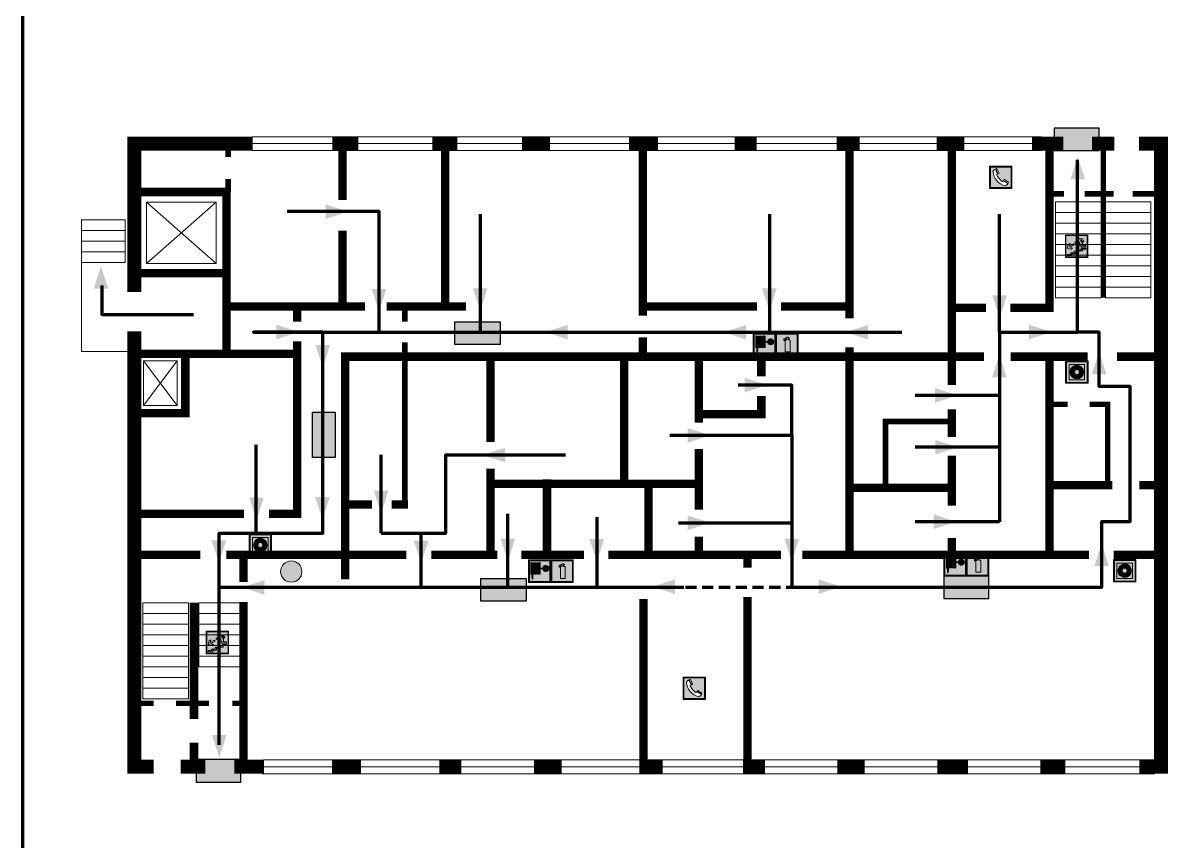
# Model space of a CAD drawing. Header units: millimetres. Extents: x 13114 to 67229, y 22859 to 38520.
# Drawn here: x 28271.5 to 28679.7, y 31316.8 to 31609.6 of the extents above; entities that cross this region are included whole.
import ezdxf

# ---------------------------------------------------------------- set-up
doc = ezdxf.new("R2010")
doc.units = ezdxf.units.MM
doc.linetypes.add('{ Wide Dash }', pattern=[12, 4, -2, 4, -2])
doc.layers.add('План_Штампы', color=7, linetype='Continuous')

# ---------------------------------------------------------------- blocks, each defined once
blk = doc.blocks.new('A$C7B4425F7')
at = {"true_color": 0xffffff}
blk.add_hatch(color=7, dxfattribs=at).paths.add_polyline_path([(0, 0), (-16, 0), (-16, -8), (0, -8)])
h = blk.add_hatch(color=126)
h.paths.add_polyline_path([(-0.2, -0.2), (-15.8, -0.2), (-15.8, -7.8), (-0.2, -7.8)])
h.paths.add_polyline_path([(-11.76, -2.03), (-11.76, -3.66), (-11.17, -3.66, -0.568275), (-11.17, -6.18), (-12.58, -6.18), (-12.58, -2.03)], flags=16)
h.paths.add_polyline_path([(-13.33, -4.12, -0.495768), (-13.59, -6.18), (-15.03, -6.18), (-15.03, -2.03), (-13.59, -2.03, -0.487973)], flags=16)
h.paths.add_polyline_path([(-10.25, -2.03), (-9.48, -2.03), (-9.48, -6.18), (-10.25, -6.18)], flags=16)
h.paths.add_polyline_path([(-13.84, -3.69), (-14.24, -3.69), (-14.24, -3.03), (-13.9, -3.03, -0.692621)], flags=0)
h.paths.add_polyline_path([(-9.15, -2.03), (-8.4, -2.03), (-8.04, -3.07), (-7.68, -2.03), (-6.93, -2.03), (-7.64, -4.1), (-6.93, -6.18), (-7.68, -6.18), (-8.04, -5.14), (-8.4, -6.18), (-9.15, -6.18), (-8.44, -4.1)], flags=16)
h.paths.add_polyline_path([(-11.76, -4.46), (-11.42, -4.46, -0.692621), (-11.36, -5.12), (-11.76, -5.12)], flags=0)
h.paths.add_polyline_path([(-13.9, -5.2), (-14.24, -5.2), (-14.24, -4.55), (-13.84, -4.55, -0.708038)], flags=0)
edge = h.paths.add_edge_path(flags=16)
edge.add_ellipse((-5.51, -4.08), major_axis=(0, 2.05), ratio=0.586184, start_angle=0, end_angle=360)
edge = h.paths.add_edge_path(flags=0)
edge.add_ellipse((-5.51, -4.08), major_axis=(0, 1.14), ratio=0.454828, start_angle=0, end_angle=360)
h.paths.add_polyline_path([(-4.13, -4.96, 0.377264), (-3.48, -4.52, 0.0555), (-3.16, -2.03), (-1.66, -2.03), (-1.66, -4.96), (-0.96, -4.96), (-0.96, -7.01), (-1.75, -7.01), (-1.75, -6.18), (-3.3, -6.18), (-3.3, -7.02), (-4.13, -7.02)], flags=16)
h.paths.add_polyline_path([(-2.73, -2.91), (-2.28, -2.91), (-2.28, -4.96), (-3.05, -4.96, 0.079136)], flags=0)
at = {"color": 126}
blk.add_lwpolyline([(-16, -8), (0, -8), (0, 0), (-16, 0)], close=True, dxfattribs=at)
blk = doc.blocks.new('вниз 3')
at = {"lineweight": 0, "true_color": 0xffffff}
h = blk.add_hatch(color=7, dxfattribs=at)
h.dxf.hatch_style = 1
h.paths.add_polyline_path([(40997.5, -4475.69), (40997.25, -4475.28), (40995.76, -4476.15), (40995.97, -4475.23), (40995.39, -4475.56), (40995.05, -4476.83), (40996.33, -4477.17), (40996.91, -4476.83), (40996, -4476.55)], flags=0)
h.paths.add_polyline_path([(40999.81, -4473.95), (41000.22, -4473.95), (41000.64, -4474.67), (41001.03, -4474.43), (41000.46, -4473.49), (41000.42, -4473.49), (40999.43, -4473.49), (40998.68, -4473.92), (40998.68, -4474.57), (40997.88, -4474.57), (40997.88, -4475), (40999.14, -4475), (40999.14, -4474.43), (40999.14, -4474.38), (40999.59, -4475.15), (40998.72, -4475.67), (40998.72, -4477.06), (40999.24, -4477.06), (40999.24, -4475.96), (40999.95, -4475.56), (40999.95, -4476.43), (41001.61, -4476.43), (41001.61, -4475.88), (41000.47, -4475.88), (41000.47, -4475.12)], flags=0)
h.paths.add_polyline_path([(40999.2, -4473.24, 1), (40998.35, -4473.24, 1)], flags=0)
h.paths.add_polyline_path([(41000.46, -4477.26), (41001.69, -4477.26), (41001.69, -4476.84), (41000.03, -4476.84), (41000.03, -4477.39), (40998.78, -4477.39), (40998.78, -4477.95), (40997.53, -4477.95), (40997.53, -4478.5), (40996.29, -4478.5), (40996.29, -4479.06), (40995.05, -4479.06), (40995.05, -4479.48), (40995.29, -4479.48), (40996.72, -4479.48), (40996.72, -4478.92), (40997.97, -4478.92), (40997.97, -4478.36), (40999.2, -4478.36), (40999.2, -4477.81), (41000.46, -4477.81)], flags=0)
h.paths.add_polyline_path([(41002.37, -4472.17), (40994.37, -4472.17), (40994.37, -4480.17), (41002.37, -4480.17)])
h.paths.add_polyline_path([(41002.16, -4479.96), (40994.57, -4479.96), (40994.57, -4472.37), (41002.16, -4472.37)], flags=16)
h.paths.add_polyline_path([(41001.61, -4475.88), (41001.61, -4476.43), (40999.95, -4476.43), (40999.95, -4475.56), (40999.24, -4475.96), (40999.24, -4477.06), (40998.72, -4477.06), (40998.72, -4475.67), (40999.59, -4475.15), (40999.14, -4474.38), (40999.14, -4474.43), (40999.14, -4475), (40997.88, -4475), (40997.88, -4474.57), (40998.68, -4474.57), (40998.68, -4473.92), (40999.43, -4473.49), (41000.42, -4473.49), (41000.46, -4473.49), (41001.03, -4474.43), (41000.64, -4474.67), (41000.22, -4473.95), (40999.81, -4473.95), (41000.47, -4475.12), (41000.47, -4475.88)], flags=0)
h.paths.add_polyline_path([(41001.69, -4476.84), (41001.69, -4477.26), (41000.46, -4477.26), (41000.46, -4477.81), (40999.2, -4477.81), (40999.2, -4478.36), (40997.97, -4478.36), (40997.97, -4478.92), (40996.72, -4478.92), (40996.72, -4479.48), (40995.05, -4479.48), (40995.05, -4479.06), (40996.29, -4479.06), (40996.29, -4478.5), (40997.53, -4478.5), (40997.53, -4477.95), (40998.78, -4477.95), (40998.78, -4477.39), (41000.03, -4477.39), (41000.03, -4476.84)], flags=0)
h.paths.add_polyline_path([(40998.35, -4473.24, -1), (40999.2, -4473.24, -1)], flags=0)
h.paths.add_polyline_path([(40997.5, -4475.69), (40996, -4476.55), (40996.91, -4476.83), (40996.33, -4477.17), (40995.05, -4476.83), (40995.39, -4475.56), (40995.97, -4475.23), (40995.76, -4476.15), (40997.25, -4475.28)], flags=0)
at = {"lineweight": 0}
h = blk.add_hatch(color=126, dxfattribs=at)
h.dxf.hatch_style = 1
h.paths.add_polyline_path([(41002.16, -4472.37), (40994.57, -4472.37), (40994.57, -4479.96), (41002.16, -4479.96)])
h.paths.add_polyline_path([(40995.97, -4475.23), (40995.76, -4476.15), (40997.25, -4475.28), (40997.5, -4475.69), (40996, -4476.55), (40996.91, -4476.83), (40996.33, -4477.17), (40995.05, -4476.83), (40995.39, -4475.56)], flags=16)
h.paths.add_polyline_path([(40997.88, -4474.57), (40998.68, -4474.57), (40998.68, -4473.92), (40999.43, -4473.49), (41000.42, -4473.49), (41000.46, -4473.49), (41001.03, -4474.43), (41000.64, -4474.67), (41000.22, -4473.95), (40999.81, -4473.95), (41000.47, -4475.12), (41000.47, -4475.88), (41001.61, -4475.88), (41001.61, -4476.43), (40999.95, -4476.43), (40999.95, -4475.56), (40999.24, -4475.96), (40999.24, -4477.06), (40998.72, -4477.06), (40998.72, -4475.67), (40999.59, -4475.15), (40999.14, -4474.38), (40999.14, -4474.43), (40999.14, -4475), (40997.88, -4475)], flags=16)
h.paths.add_polyline_path([(40998.35, -4473.24, -1), (40999.2, -4473.24, -1)], flags=16)
h.paths.add_polyline_path([(40997.53, -4477.95), (40998.78, -4477.95), (40998.78, -4477.39), (41000.03, -4477.39), (41000.03, -4476.84), (41001.69, -4476.84), (41001.69, -4477.26), (41000.46, -4477.26), (41000.46, -4477.81), (40999.2, -4477.81), (40999.2, -4478.36), (40997.97, -4478.36), (40997.97, -4478.92), (40996.72, -4478.92), (40996.72, -4479.48), (40995.05, -4479.48), (40995.05, -4479.06), (40996.29, -4479.06), (40996.29, -4478.5), (40997.53, -4478.5)], flags=16)
at = {"lineweight": 0, "true_color": 0xffffff}
h = blk.add_hatch(color=7, dxfattribs=at)
h.dxf.hatch_style = 1
h.paths.add_polyline_path([(40999.2, -4473.24, 1), (40998.35, -4473.24, 1)])
h.paths.add_polyline_path([(40999.81, -4473.95), (41000.22, -4473.95), (41000.64, -4474.67), (41001.03, -4474.43), (41000.46, -4473.49), (41000.42, -4473.49), (40999.43, -4473.49), (40998.68, -4473.92), (40998.68, -4474.57), (40997.88, -4474.57), (40997.88, -4475), (40999.14, -4475), (40999.14, -4474.43), (40999.14, -4474.38), (40999.59, -4475.15), (40998.72, -4475.67), (40998.72, -4477.06), (40999.24, -4477.06), (40999.24, -4475.96), (40999.95, -4475.56), (40999.95, -4476.43), (41001.61, -4476.43), (41001.61, -4475.88), (41000.47, -4475.88), (41000.47, -4475.12)])
h.paths.add_polyline_path([(40999.2, -4477.81), (41000.46, -4477.81), (41000.46, -4477.26), (41001.69, -4477.26), (41001.69, -4476.84), (41000.03, -4476.84), (41000.03, -4477.39), (40998.78, -4477.39), (40998.78, -4477.95), (40997.53, -4477.95), (40997.53, -4478.5), (40996.29, -4478.5), (40996.29, -4479.06), (40995.05, -4479.06), (40995.05, -4479.48), (40995.29, -4479.48), (40996.72, -4479.48), (40996.72, -4478.92), (40997.97, -4478.92), (40997.97, -4478.36), (40999.2, -4478.36)])
h.paths.add_polyline_path([(40997.5, -4475.69), (40997.25, -4475.28), (40995.76, -4476.15), (40995.97, -4475.23), (40995.39, -4475.56), (40995.05, -4476.83), (40996.33, -4477.17), (40996.91, -4476.83), (40996, -4476.55)])
at = {"color": 126, "lineweight": 0}
for points in [[(40994.37, -4472.17), (41002.37, -4472.17), (41002.37, -4480.17), (40994.37, -4480.17)], [(40994.57, -4472.37), (41002.16, -4472.37), (41002.16, -4479.96), (40994.57, -4479.96)]]:
    blk.add_lwpolyline(points, close=True, dxfattribs=at)
for points in [[(40999.14, -4474.43), (40999.14, -4475), (40997.88, -4475), (40997.88, -4474.57), (40998.68, -4474.57), (40998.68, -4473.92), (40999.43, -4473.49), (41000.42, -4473.49), (41000.46, -4473.49), (41001.03, -4474.43), (41000.64, -4474.67), (41000.22, -4473.95), (40999.81, -4473.95), (41000.47, -4475.12), (41000.47, -4475.88), (41001.61, -4475.88), (41001.61, -4476.43), (40999.95, -4476.43), (40999.95, -4475.56), (40999.24, -4475.96), (40999.24, -4477.06), (40998.72, -4477.06), (40998.72, -4475.67), (40999.59, -4475.15), (40999.14, -4474.38), (40999.14, -4474.43)], [(40995.05, -4476.83), (40995.39, -4475.56), (40995.97, -4475.23), (40995.76, -4476.15), (40997.25, -4475.28), (40997.5, -4475.69), (40996, -4476.55), (40996.91, -4476.83), (40996.33, -4477.17), (40995.05, -4476.83)], [(40995.29, -4479.48), (40995.05, -4479.48), (40995.05, -4479.06), (40996.29, -4479.06), (40996.29, -4478.5), (40997.53, -4478.5), (40997.53, -4477.95), (40998.78, -4477.95), (40998.78, -4477.39), (41000.03, -4477.39), (41000.03, -4476.84), (41001.69, -4476.84), (41001.69, -4477.26), (41000.46, -4477.26), (41000.46, -4477.81), (40999.2, -4477.81), (40999.2, -4478.36), (40997.97, -4478.36), (40997.97, -4478.92), (40996.72, -4478.92), (40996.72, -4479.48), (40995.05, -4479.48)]]:
    blk.add_lwpolyline(points, dxfattribs=at)
blk.add_circle((40998.77, -4473.24), 0.426, dxfattribs=at)
blk = doc.blocks.new('A$C32E8229D')
at = {"true_color": 0xffffff}
blk.add_hatch(color=7, dxfattribs=at).paths.add_polyline_path([(0, 0), (0, -8), (16, -8), (16, 0)])
h = blk.add_hatch(color=126)
h.paths.add_polyline_path([(0.2, -0.2), (15.8, -0.2), (15.8, -7.8), (0.2, -7.8)])
h.paths.add_polyline_path([(13.49, -2.05), (12.08, -2.05), (11.37, -2.63, 0.162397), (11.29, -2.84), (11.29, -3.63), (10.35, -3.63), (10.35, -4.05), (11.68, -4.05), (11.68, -3.48), (12.26, -4.28), (11.29, -5.1), (11.29, -6.78), (11.85, -6.78), (11.85, -5.44), (12.8, -4.64), (12.8, -5.94), (14.46, -5.94), (14.46, -5.39), (13.45, -5.39), (13.45, -3.97), (12.46, -2.59), (13.15, -2.59), (13.69, -3.34), (14.18, -3)], flags=16)
h.paths.add_polyline_path([(10.74, -1.82, 1), (11.8, -1.82, 1)], flags=16)
h.paths.add_polyline_path([(9.39, -3.59), (5.99, -3.59), (6.56, -3.03), (5.91, -3.03), (5.1, -3.83), (5.91, -4.64), (6.56, -4.64), (5.99, -4.09), (9.39, -4.09)], flags=16)
h.paths.add_polyline_path([(4.29, -1.08), (1.72, -1.08), (1.72, -6.6), (4.29, -6.6)], flags=16)
at = {"color": 126}
blk.add_lwpolyline([(16, -8), (0, -8), (0, 0), (16, 0)], close=True, dxfattribs=at)
blk = doc.blocks.new('A$C54414219')
at = {"true_color": 0xffffff}
h = blk.add_hatch(color=7, dxfattribs=at)
h.paths.add_polyline_path([(2.39, -9.45), (2.39, -18.3), (11.23, -18.3), (11.23, -9.45)], flags=0)
h.paths.add_polyline_path([(10.71, -13.87, -1), (2.92, -13.87, -1)], flags=0)
h.paths.add_polyline_path([(8.3, -13.87, -1), (5.33, -13.87, -1)], flags=0)
h.paths.add_polyline_path([(0.41, -7.47), (0.41, -20.27), (13.21, -20.27), (13.21, -7.47)])
h.paths.add_polyline_path([(0.92, -19.77), (12.71, -19.77), (12.71, -7.98), (0.92, -7.98)], flags=16)
h.paths.add_polyline_path([(11.23, -9.45), (11.23, -18.3), (2.39, -18.3), (2.39, -9.45)], flags=0)
at = {"lineweight": 5}
h = blk.add_hatch(color=242, dxfattribs=at)
h.paths.add_polyline_path([(12.71, -7.98), (0.92, -7.98), (0.92, -19.77), (12.71, -19.77)])
h.paths.add_polyline_path([(11.23, -18.3), (2.39, -18.3), (2.39, -9.45), (11.23, -9.45)], flags=16)
h.paths.add_polyline_path([(10.71, -13.87, -1), (2.92, -13.87, -1)], flags=0)
h.paths.add_polyline_path([(8.3, -13.87, -1), (5.33, -13.87, -1)], flags=0)
at = {"true_color": 0xffffff}
h = blk.add_hatch(color=7, dxfattribs=at)
h.paths.add_polyline_path([(2.39, -9.45), (2.39, -18.3), (11.23, -18.3), (11.23, -9.45)])
h.paths.add_polyline_path([(10.71, -13.87, -1), (2.92, -13.87, -1)], flags=16)
h.paths.add_polyline_path([(8.3, -13.87, -1), (5.33, -13.87, -1)], flags=0)
at = {"lineweight": 5}
h = blk.add_hatch(color=242, dxfattribs=at)
h.paths.add_polyline_path([(2.92, -13.87, 1), (10.71, -13.87, 1)])
h.paths.add_polyline_path([(8.3, -13.87, -1), (5.33, -13.87, -1)], flags=16)
at = {"color": 242, "lineweight": 5}
for p, q in [((0.41, -20.27), (0.41, -7.47)), ((0.41, -7.47), (13.21, -7.47)), ((0.41, -7.47), (13.21, -7.47)), ((13.21, -20.27), (13.21, -7.47)), ((0.41, -20.27), (13.21, -20.27))]:
    blk.add_line(p, q, dxfattribs=at)
for points in [[(0.92, -7.98), (12.71, -7.98), (12.71, -19.77), (0.92, -19.77)], [(2.39, -9.45), (11.23, -9.45), (11.23, -18.3), (2.39, -18.3)]]:
    blk.add_lwpolyline(points, close=True, dxfattribs=at)
for radius in [3.89, 1.49]:
    blk.add_circle((6.81, -13.87), radius, dxfattribs=at)
blk = doc.blocks.new('A$C37112FD5')
at = {"true_color": 0xf5f5ff}
h = blk.add_hatch(color=7, dxfattribs=at)
h.dxf.hatch_style = 1
h.paths.add_polyline_path([(12.8, -7.4), (0, -7.4), (0, -20.2), (12.8, -20.2)])
h.paths.add_polyline_path([(12.29, -7.91), (12.29, -19.69), (0.51, -19.69), (0.51, -7.91)], flags=16)
h.paths.add_polyline_path([(4.98, -9.04, -0.42597), (5.17, -9.22), (5.17, -12.25), (5.17, -15.29, -0.432244), (4.98, -15.47), (4.83, -15.47, -0.42597), (4.64, -15.29), (4.64, -12.25), (4.64, -9.22, -0.432244), (4.83, -9.04)], flags=0)
h.paths.add_polyline_path([(4.28, -9.22), (4.28, -12.25), (4.28, -15.29, -0.432244), (4.09, -15.47), (3.94, -15.47, -0.42597), (3.75, -15.29), (3.75, -12.25), (3.75, -9.22, -0.432244), (3.94, -9.04), (4.09, -9.04, -0.42597)], flags=0)
h.paths.add_polyline_path([(5.72, -9.04), (5.87, -9.04, -0.42597), (6.06, -9.22), (6.06, -12.25), (6.06, -15.29, -0.432244), (5.87, -15.47), (5.72, -15.47, -0.42597), (5.53, -15.29), (5.53, -12.25), (5.53, -9.22, -0.432244)], flags=0)
h.paths.add_polyline_path([(6.42, -8.9), (6.5, -8.9, -0.42597), (6.69, -9.08), (6.69, -12.03), (8.21, -12.03, -15.824349), (8.21, -12.47), (6.69, -12.47), (6.69, -15.42, -0.432244), (6.5, -15.6), (6.42, -15.6)], flags=0)
h.paths.add_polyline_path([(3.39, -9.22), (3.39, -12.25), (3.39, -15.29, -0.432244), (3.2, -15.47), (3.05, -15.47, -0.42597), (2.85, -15.29), (2.85, -12.25), (2.85, -9.22, -0.432244), (3.05, -9.04), (3.2, -9.04, -0.42597)], flags=0)
h.paths.add_polyline_path([(2.5, -9.22), (2.5, -16.71), (1.96, -16.71), (1.96, -9.22, -0.432244), (2.15, -9.04), (2.31, -9.04, -0.42597)], flags=0)
h.paths.add_polyline_path([(1.61, -8.9), (1.61, -15.6), (1.57, -15.6, -0.42597), (1.37, -15.42), (1.37, -12.03), (1.37, -9.09, -0.432244), (1.57, -8.9)], flags=0)
h.paths.add_polyline_path([(9.76, -10.81), (9.76, -12.03), (8.49, -12.03, -0.336371)], flags=0)
h.paths.add_polyline_path([(8.49, -12.47), (9.76, -12.47), (9.76, -13.7, -0.336371)], flags=0)
h.paths.add_polyline_path([(10.11, -10.81, -0.336371), (11.38, -12.03), (10.11, -12.03)], flags=0)
h.paths.add_polyline_path([(10.11, -12.47), (11.38, -12.47, -0.336371), (10.11, -13.7)], flags=0)
h.paths.add_polyline_path([(2.5, -16.84), (2.5, -17.05), (1.97, -17.05), (1.97, -16.84)], flags=0)
h.paths.add_polyline_path([(2.5, -17.24, -0.033778), (2.24, -18.6, -0.033778), (1.97, -17.24)], flags=0)
h = blk.add_hatch(color=242)
h.dxf.hatch_style = 1
h.paths.add_polyline_path([(12.29, -7.91), (0.51, -7.91), (0.51, -19.69), (12.29, -19.69)])
h.paths.add_polyline_path([(6.42, -15.6), (6.42, -8.9), (6.5, -8.9, -0.42597), (6.69, -9.08), (6.69, -12.03), (8.21, -12.03, -15.824349), (8.21, -12.47), (6.69, -12.47), (6.69, -15.42, -0.432244), (6.5, -15.6)], flags=16)
h.paths.add_polyline_path([(5.87, -15.47), (5.72, -15.47, -0.42597), (5.53, -15.29), (5.53, -12.25), (5.53, -9.22, -0.432244), (5.72, -9.04), (5.87, -9.04, -0.42597), (6.06, -9.22), (6.06, -12.25), (6.06, -15.29, -0.432244)], flags=16)
h.paths.add_polyline_path([(4.98, -15.47), (4.83, -15.47, -0.42597), (4.64, -15.29), (4.64, -12.25), (4.64, -9.22, -0.432244), (4.83, -9.04), (4.98, -9.04, -0.42597), (5.17, -9.22), (5.17, -12.25), (5.17, -15.29, -0.432244)], flags=16)
h.paths.add_polyline_path([(4.09, -15.47), (3.94, -15.47, -0.42597), (3.75, -15.29), (3.75, -12.25), (3.75, -9.22, -0.432244), (3.94, -9.04), (4.09, -9.04, -0.42597), (4.28, -9.22), (4.28, -12.25), (4.28, -15.29, -0.432244)], flags=16)
h.paths.add_polyline_path([(3.2, -15.47), (3.05, -15.47, -0.42597), (2.85, -15.29), (2.85, -12.25), (2.85, -9.22, -0.432244), (3.05, -9.04), (3.2, -9.04, -0.42597), (3.39, -9.22), (3.39, -12.25), (3.39, -15.29, -0.432244)], flags=16)
h.paths.add_polyline_path([(2.5, -17.05), (1.97, -17.05), (1.97, -16.84), (2.5, -16.84)], flags=16)
h.paths.add_polyline_path([(2.5, -17.24, -0.033778), (2.24, -18.6, -0.033778), (1.97, -17.24)], flags=16)
h.paths.add_polyline_path([(2.5, -16.71), (1.96, -16.71), (1.96, -9.22, -0.432244), (2.15, -9.04), (2.31, -9.04, -0.42597), (2.5, -9.22)], flags=16)
h.paths.add_polyline_path([(1.61, -15.6), (1.57, -15.6, -0.42597), (1.37, -15.42), (1.37, -12.03), (1.37, -9.09, -0.432244), (1.57, -8.9), (1.61, -8.9)], flags=16)
h.paths.add_polyline_path([(8.49, -12.47), (9.76, -12.47), (9.76, -13.7, -0.336371)], flags=0)
h.paths.add_polyline_path([(10.11, -13.7), (10.11, -12.47), (11.38, -12.47, -0.336371)], flags=0)
h.paths.add_polyline_path([(8.49, -12.03, -0.336371), (9.76, -10.81), (9.76, -12.03)], flags=0)
h.paths.add_polyline_path([(10.11, -12.03), (10.11, -10.81, -0.336371), (11.38, -12.03)], flags=0)
h = blk.add_hatch(color=7, dxfattribs=at)
h.dxf.hatch_style = 1
h.paths.add_polyline_path([(1.61, -8.9), (1.57, -8.9, 0.432244), (1.37, -9.09), (1.37, -12.03), (1.37, -15.42, 0.42597), (1.57, -15.6), (1.61, -15.6)])
h.paths.add_polyline_path([(2.5, -9.22, 0.42597), (2.31, -9.04), (2.15, -9.04, 0.432244), (1.96, -9.22), (1.96, -16.71), (2.5, -16.71)])
h.paths.add_polyline_path([(2.5, -16.84), (1.97, -16.84), (1.97, -17.05), (2.5, -17.05)])
h.paths.add_polyline_path([(2.5, -17.24), (1.97, -17.24, 0.033778), (2.24, -18.6, 0.033778)])
h.paths.add_polyline_path([(3.39, -12.25), (3.39, -9.22, 0.42597), (3.2, -9.04), (3.05, -9.04, 0.432244), (2.85, -9.22), (2.85, -12.25), (2.85, -15.29, 0.42597), (3.05, -15.47), (3.2, -15.47, 0.432244), (3.39, -15.29)])
h.paths.add_polyline_path([(4.28, -12.25), (4.28, -9.22, 0.42597), (4.09, -9.04), (3.94, -9.04, 0.432244), (3.75, -9.22), (3.75, -12.25), (3.75, -15.29, 0.42597), (3.94, -15.47), (4.09, -15.47, 0.432244), (4.28, -15.29)])
h.paths.add_polyline_path([(5.17, -12.25), (5.17, -9.22, 0.42597), (4.98, -9.04), (4.83, -9.04, 0.432244), (4.64, -9.22), (4.64, -12.25), (4.64, -15.29, 0.42597), (4.83, -15.47), (4.98, -15.47, 0.432244), (5.17, -15.29)])
h.paths.add_polyline_path([(6.06, -12.25), (6.06, -9.22, 0.42597), (5.87, -9.04), (5.72, -9.04, 0.432244), (5.53, -9.22), (5.53, -12.25), (5.53, -15.29, 0.42597), (5.72, -15.47), (5.87, -15.47, 0.432244), (6.06, -15.29)])
h.paths.add_polyline_path([(6.69, -12.47), (8.21, -12.47, 15.824349), (8.21, -12.03), (6.69, -12.03), (6.69, -9.08, 0.42597), (6.5, -8.9), (6.42, -8.9), (6.42, -15.6), (6.5, -15.6, 0.432244), (6.69, -15.42)])
h.paths.add_polyline_path([(8.49, -12.47), (9.76, -12.47), (9.76, -13.7, -0.336371)], flags=16)
h.paths.add_polyline_path([(8.49, -12.03, -0.336371), (9.76, -10.81), (9.76, -12.03)], flags=16)
h.paths.add_polyline_path([(10.11, -12.47), (11.38, -12.47, -0.336371), (10.11, -13.7)], flags=16)
h.paths.add_polyline_path([(10.11, -12.03), (10.11, -10.81, -0.336371), (11.38, -12.03)], flags=16)
h = blk.add_hatch(color=242)
h.dxf.hatch_style = 1
h.paths.add_polyline_path([(9.76, -10.81, 0.336371), (8.49, -12.03), (9.76, -12.03)])
h.paths.add_polyline_path([(10.11, -10.81), (10.11, -12.03), (11.38, -12.03, 0.336371)])
h.paths.add_polyline_path([(11.38, -12.47), (10.11, -12.47), (10.11, -13.7, 0.336371)])
h.paths.add_polyline_path([(9.76, -12.47), (8.49, -12.47, 0.336371), (9.76, -13.7)])
at = {"color": 242, "lineweight": 5}
for p, q in [((0, -20.2), (0, -7.4)), ((0, -7.4), (12.8, -7.4)), ((1.37, -12.03), (1.37, -9.08)), ((1.37, -12.03), (1.37, -15.42)), ((1.57, -8.9), (1.61, -8.9)), ((1.61, -8.9), (1.61, -15.6)), ((1.96, -16.71), (1.96, -9.22)), ((2.15, -9.04), (2.31, -9.04)), ((2.5, -16.71), (2.5, -9.22)), ((2.85, -12.25), (2.85, -9.22)), ((2.85, -12.25), (2.85, -15.29)), ((3.05, -9.04), (3.2, -9.04)), ((3.39, -12.25), (3.39, -9.22)), ((3.39, -12.25), (3.39, -15.29)), ((3.75, -12.25), (3.75, -9.22)), ((3.75, -12.25), (3.75, -15.29)), ((3.94, -9.04), (4.09, -9.04)), ((4.28, -12.25), (4.28, -9.22)), ((4.28, -12.25), (4.28, -15.29)), ((4.64, -12.25), (4.64, -9.22)), ((4.64, -12.25), (4.64, -15.29)), ((4.83, -9.04), (4.98, -9.04)), ((5.17, -12.25), (5.17, -9.22)), ((5.17, -12.25), (5.17, -15.29)), ((5.53, -12.25), (5.53, -9.22)), ((5.53, -12.25), (5.53, -15.29)), ((5.72, -9.04), (5.87, -9.04)), ((6.06, -12.25), (6.06, -9.22)), ((6.06, -12.25), (6.06, -15.29)), ((6.42, -8.9), (6.42, -15.6)), ((6.5, -8.9), (6.42, -8.9)), ((6.69, -12.03), (6.69, -9.08)), ((8.21, -12.03), (6.69, -12.03)), ((8.21, -12.47), (6.69, -12.47)), ((6.69, -12.47), (6.69, -15.42)), ((9.76, -12.03), (8.49, -12.03)), ((9.76, -12.47), (8.49, -12.47)), ((9.76, -10.81), (9.76, -12.03)), ((9.76, -12.47), (9.76, -13.7)), ((10.11, -10.81), (10.11, -12.03)), ((11.38, -12.03), (10.11, -12.03)), ((11.38, -12.47), (10.11, -12.47)), ((10.11, -12.47), (10.11, -13.7)), ((12.8, -20.2), (12.8, -7.4)), ((1.57, -15.6), (1.61, -15.6)), ((1.96, -16.71), (2.5, -16.71)), ((1.97, -16.84), (2.5, -16.84)), ((1.97, -17.05), (1.97, -16.84)), ((2.5, -17.05), (1.97, -17.05)), ((1.97, -17.24), (2.5, -17.24)), ((2.5, -16.84), (2.5, -17.05)), ((3.05, -15.47), (3.2, -15.47)), ((3.94, -15.47), (4.09, -15.47)), ((4.83, -15.47), (4.98, -15.47)), ((5.72, -15.47), (5.87, -15.47)), ((6.42, -15.6), (6.5, -15.6)), ((0, -20.2), (12.8, -20.2))]:
    blk.add_line(p, q, dxfattribs=at)
blk.add_lwpolyline([(0.51, -7.91), (12.29, -7.91), (12.29, -19.69), (0.51, -19.69)], close=True, dxfattribs=at)
for centre, radius, start, end in [((1.56, -9.09), 0.182, 87.10267, 180.60715), ((2.15, -9.22), 0.182, 87.10267, 180.60715), ((2.32, -9.22), 0.182, 359.39285, 92.89733), ((3.04, -9.22), 0.182, 87.10267, 180.60715), ((3.21, -9.22), 0.182, 359.39285, 92.89733), ((3.93, -9.22), 0.182, 87.10267, 180.60715), ((4.1, -9.22), 0.182, 359.39285, 92.89733), ((4.82, -9.22), 0.182, 87.10267, 180.60715), ((4.99, -9.22), 0.182, 359.39285, 92.89733), ((5.71, -9.22), 0.182, 87.10267, 180.60715), ((5.88, -9.22), 0.182, 359.39285, 92.89733), ((6.51, -9.09), 0.182, 359.39285, 92.89733), ((9.93, -12.25), 1.74, 187.23185, 172.76815), ((9.93, -12.25), 1.46, 96.99266, 171.35851), ((9.93, -12.25), 1.46, 188.64149, 263.00734), ((9.93, -12.25), 1.46, 8.64149, 83.00734), ((9.93, -12.25), 1.46, 276.99266, 351.35851), ((1.56, -15.42), 0.182, 179.39285, 272.89733), ((12.17, -15.98), 10.27, 187.04098, 194.7793), ((-7.7, -15.98), 10.27, 345.2207, 352.95902), ((3.04, -15.29), 0.182, 179.39285, 272.89733), ((3.21, -15.29), 0.182, 267.10267, 0.60715), ((3.93, -15.29), 0.182, 179.39285, 272.89733), ((4.1, -15.29), 0.182, 267.10267, 0.60715), ((4.82, -15.29), 0.182, 179.39285, 272.89733), ((4.99, -15.29), 0.182, 267.10267, 0.60715), ((5.71, -15.29), 0.182, 179.39285, 272.89733), ((5.88, -15.29), 0.182, 267.10267, 0.60715), ((6.51, -15.42), 0.182, 267.10267, 0.60715)]:
    blk.add_arc(centre, radius, start, end, dxfattribs=at)
blk = doc.blocks.new('A$C3AD82952')
at = {"true_color": 0xf5f5ff}
h = blk.add_hatch(color=7, dxfattribs=at)
h.dxf.hatch_style = 1
h.paths.add_polyline_path([(8.21, 8.73, 0.414214), (7.89, 9.05), (7.22, 9.05), (7.22, 9.92), (7.59, 9.92, 1), (7.57, 10.36), (7.22, 10.36), (7.22, 10.6), (6.43, 10.6), (6.43, 10.36), (6.01, 10.36), (4.74, 9.59), (4.74, 8.69), (4.98, 8.73), (4.98, 9.26), (6.12, 9.91), (6.43, 9.91), (6.43, 9.05), (5.76, 9.05, 0.414214), (5.44, 8.73), (5.44, 2.2), (8.21, 2.2)], flags=0)
h.paths.add_polyline_path([(12.8, 12.8), (0, 12.8), (0, 0), (12.8, 0)])
h.paths.add_polyline_path([(0.51, 12.29), (12.29, 12.29), (12.29, 0.51), (0.51, 0.51)], flags=16)
h.paths.add_polyline_path([(4.74, 9.59), (6.01, 10.36), (6.43, 10.36), (6.43, 10.6), (7.22, 10.6), (7.22, 10.36), (7.59, 10.36, -0.94586), (7.59, 9.92), (7.22, 9.92), (7.22, 9.05), (7.89, 9.05, -0.414214), (8.21, 8.73), (8.21, 2.2), (5.44, 2.2), (5.44, 8.73, -0.414214), (5.76, 9.05), (6.43, 9.05), (6.43, 9.91), (6.12, 9.91), (4.98, 9.26), (4.98, 8.73), (4.74, 8.69)], flags=0)
h = blk.add_hatch(color=242)
h.dxf.hatch_style = 1
h.paths.add_polyline_path([(12.29, 12.29), (0.51, 12.29), (0.51, 0.51), (12.29, 0.51)])
h.paths.add_polyline_path([(4.74, 8.69), (4.74, 9.59), (6.01, 10.36), (6.43, 10.36), (6.43, 10.6), (7.22, 10.6), (7.22, 10.36), (7.59, 10.36, -0.94586), (7.59, 9.92), (7.22, 9.92), (7.22, 9.05), (7.89, 9.05, -0.414214), (8.21, 8.73), (8.21, 2.2), (5.44, 2.2), (5.44, 8.73, -0.414214), (5.76, 9.05), (6.43, 9.05), (6.43, 9.91), (6.12, 9.91), (4.98, 9.26), (4.98, 8.73)], flags=16)
h = blk.add_hatch(color=7, dxfattribs=at)
h.dxf.hatch_style = 1
h.paths.add_polyline_path([(8.21, 8.73, 0.414214), (7.89, 9.05), (7.22, 9.05), (7.22, 9.92), (7.59, 9.92, 1), (7.57, 10.36), (7.22, 10.36), (7.22, 10.6), (6.43, 10.6), (6.43, 10.36), (6.01, 10.36), (4.74, 9.59), (4.74, 8.69), (4.98, 8.73), (4.98, 9.26), (6.12, 9.91), (6.43, 9.91), (6.43, 9.05), (5.76, 9.05, 0.414214), (5.44, 8.73), (5.44, 2.2), (8.21, 2.2)])
at = {"color": 242, "lineweight": 5}
for p, q in [((0, 0), (0, 12.8)), ((0, 12.8), (12.8, 12.8)), ((6.01, 10.36), (4.74, 9.59)), ((4.74, 9.59), (4.74, 8.69)), ((4.74, 8.69), (4.98, 8.73)), ((4.98, 9.26), (6.12, 9.91)), ((4.98, 8.73), (4.98, 9.26)), ((5.44, 2.2), (5.44, 8.73)), ((5.76, 9.05), (6.43, 9.05)), ((6.01, 10.36), (6.43, 10.36)), ((6.12, 9.91), (6.43, 9.91)), ((7.22, 10.6), (6.43, 10.6)), ((6.43, 10.6), (6.43, 10.36)), ((6.43, 9.91), (6.43, 9.05)), ((7.22, 10.36), (7.22, 10.6)), ((7.59, 10.36), (7.22, 10.36)), ((7.22, 9.05), (7.22, 9.92)), ((7.59, 9.92), (7.22, 9.92)), ((7.89, 9.05), (7.22, 9.05)), ((8.21, 2.2), (8.21, 8.73)), ((12.8, 0), (12.8, 12.8)), ((0, 0), (12.8, 0)), ((5.44, 2.2), (8.21, 2.2))]:
    blk.add_line(p, q, dxfattribs=at)
blk.add_lwpolyline([(0.51, 12.29), (12.29, 12.29), (12.29, 0.51), (0.51, 0.51)], close=True, dxfattribs=at)
for centre, radius, start, end in [((5.76, 8.73), 0.32, 90, 180), ((7.58, 10.14), 0.223, 273.18746, 86.81254), ((7.89, 8.73), 0.32, 0, 90)]:
    blk.add_arc(centre, radius, start, end, dxfattribs=at)
blk = doc.blocks.new('A$C7B8C2D5B')
at = {"lineweight": 0}
h = blk.add_hatch(color=5, dxfattribs=at)
h.dxf.hatch_style = 1
h.paths.add_polyline_path([(1.4, -3.02, 1), (-2.11, -3.02, 1)])
at = {"color": 5, "lineweight": 0}
blk.add_circle((-0.36, -3.02), 1.75, dxfattribs=at)
blk = doc.blocks.new('A$C456E1F9C')
at = {"lineweight": 5}
h = blk.add_hatch(color=242, dxfattribs=at)
h.paths.add_polyline_path([(0.51, -1.47), (0.51, -13.26), (12.29, -13.26), (12.29, -1.47)])
h.paths.add_polyline_path([(5.42, -4.95, -0.254479), (4.78, -5.4), (3.52, -2.53, -0.209735), (4.23, -2.4)], flags=16)
h.paths.add_polyline_path([(8.53, -8.6), (10.87, -10.17), (10.54, -10.76), (8.03, -9.13, -0.192251)], flags=16)
h.paths.add_polyline_path([(4.61, -5.49, 0.005518), (3.87, -5.72, 0.128647), (7.49, -10.01, 0.00809), (7.83, -9.33), (10.47, -10.97, -0.16736), (8.99, -12.25, -0.327862), (1.95, -3.95, -0.166952), (3.36, -2.62)], flags=16)
at = {"color": 242, "lineweight": 5}
for p, q in [((0, -13.77), (0, -0.97)), ((12.8, -0.97), (0, -0.97)), ((4.61, -5.49), (3.36, -2.62)), ((3.52, -2.53), (4.78, -5.4)), ((4.23, -2.4), (5.42, -4.95)), ((12.8, -13.77), (12.8, -0.97)), ((7.83, -9.33), (10.47, -10.97)), ((8.03, -9.13), (10.54, -10.76)), ((10.81, -10.12), (8.53, -8.6)), ((10.54, -10.76), (10.8, -10.3)), ((10.8, -10.3), (10.81, -10.12)), ((0, -13.77), (12.8, -13.77))]:
    blk.add_line(p, q, dxfattribs=at)
blk.add_lwpolyline([(0.51, -1.47), (12.29, -1.47), (12.29, -13.26), (0.51, -13.26)], close=True, dxfattribs=at)
for centre, radius, start, end in [((4.59, -5.34), 2.99, 114.28453, 152.19739), ((11.12, -3.31), 9.19, 183.99153, 256.60086), ((4.02, -3.27), 0.891, 76.32839, 123.70924), ((14.98, -39.1), 35.17, 107.14873, 108.41345), ((13.86, -0.94), 11.08, 205.55365, 234.87622), ((4.68, -4.59), 0.824, 276.9621, 334.07228), ((-13.31, 0.8), 23.44, 332.54871, 334.40268), ((8.94, -9.5), 0.989, 114.40924, 157.93883), ((7.87, -9.46), 3, 291.92908, 329.9329)]:
    blk.add_arc(centre, radius, start, end, dxfattribs=at)

msp = doc.modelspace()

# ---------------------------------------------------------------- linework, layer by layer
at = {"color": 1, "lineweight": 100}
msp.add_lwpolyline([(28271.52, 31683.84), (28871.52, 31683.84), (28871.52, 31288.84), (28271.52, 31288.84)], close=True, dxfattribs=at)
at = {"lineweight": 0}
for points, const_width in [([(28311.37, 31513.2), (28311.37, 31566.37), (28353.7, 31566.37)], 5), ([(28382.26, 31566.37), (28391.55, 31566.37)], 5), ([(28417.97, 31566.37), (28426.9, 31566.37)], 5), ([(28422.54, 31508.11), (28422.54, 31566.39)], 3), ([(28450.1, 31566.37), (28460.1, 31566.37)], 5), ([(28488.31, 31566.37), (28498.66, 31566.37)], 5), ([(28526.16, 31566.37), (28534.01, 31566.37)], 5), ([(28562.58, 31566.37), (28570.79, 31566.37)], 5), ([(28598.39, 31566.37), (28608.24, 31566.37)], 5), ([(28632.44, 31566.37), (28643.64, 31566.37)], 5), ([(28638.72, 31566.37), (28638.72, 31506.08)], 3), ([(28653.94, 31566.37), (28661.89, 31566.37)], 5), ([(28670.74, 31566.37), (28678.58, 31566.37), (28678.58, 31475.63)], 5), ([(28344.94, 31561.55), (28344.94, 31565.7)], 2), ([(28385.86, 31546.22), (28385.86, 31564.43)], 3), ([(28493.23, 31504.77), (28493.23, 31565.77)], 3), ([(28567.17, 31503.83), (28567.17, 31565.74)], 3), ([(28657.99, 31511.17), (28657.99, 31565.19)], 2), ([(28344.94, 31549.02), (28344.94, 31553.73)], 2), ([(28312.94, 31549.02), (28344.38, 31549.02), (28344.38, 31491.11), (28310.08, 31491.11), (28329.64, 31491.11), (28329.64, 31469.94), (28311.01, 31469.94), (28331.16, 31469.94)], 3), ([(28639.08, 31548.41), (28643.9, 31548.41)], 2), ([(28651.28, 31548.41), (28661.65, 31548.41)], 2), ([(28668.5, 31548.41), (28677.48, 31548.41)], 2), ([(28385.86, 31508.11), (28385.86, 31535.15)], 3), ([(28344.38, 31519.96), (28312.18, 31519.96)], 3), ([(28369.64, 31502.62), (28369.64, 31508.11), (28345.26, 31508.11), (28393.92, 31508.11)], 3), ([(28401.67, 31508.11), (28430, 31508.11)], 3), ([(28408.18, 31508.11), (28408.18, 31502.68)], 2), ([(28318.32, 31343.39), (28311.37, 31343.39), (28311.37, 31499.23)], 5), ([(28493.23, 31497.07), (28493.23, 31491.2)], 3), ([(28369.64, 31484.61), (28369.64, 31495.55)], 3), ([(28408.18, 31437.22), (28408.18, 31495.24)], 2), ([(28567.17, 31419.21), (28567.17, 31493.43)], 3), ([(28329.64, 31491.11), (28369.54, 31491.11)], 3), ([(28386.83, 31432.53), (28386.83, 31490.11), (28405.25, 31490.11)], 3), ([(28404.26, 31490.11), (28424.2, 31490.11)], 3), ([(28424.2, 31490.11), (28478.78, 31490.11)], 3), ([(28438.75, 31459.64), (28438.75, 31490.11)], 3), ([(28478.78, 31490.11), (28615.33, 31490.11)], 3), ([(28486.63, 31444.62), (28486.63, 31490.11)], 3), ([(28513.28, 31466.52), (28513.28, 31490.11)], 3), ([(28535.65, 31488.72), (28535.65, 31483.03)], 3), ([(28603.75, 31490.11), (28603.75, 31480.03)], 3), ([(28624.84, 31490.11), (28652.43, 31490.11)], 3), ([(28638.72, 31491.28), (28638.72, 31419.21)], 3), ([(28662.84, 31490.11), (28677.58, 31490.11)], 3), ([(28369.64, 31471.42), (28369.64, 31484.7)], 3), ([(28678.58, 31481.45), (28678.58, 31343.39), (28670.84, 31343.39)], 5), ([(28535.65, 31476.04), (28535.65, 31470.18)], 3), ([(28369.64, 31471.42), (28369.64, 31433.87), (28359.53, 31433.87)], 3), ([(28513.28, 31469.5), (28537.18, 31469.5)], 3), ([(28603.75, 31461.34), (28603.75, 31471.32)], 3), ([(28603.75, 31466.93), (28580.11, 31466.93), (28580.11, 31443.16)], 2), ([(28513.28, 31444.62), (28513.28, 31457.06)], 3), ([(28567.17, 31443.16), (28603.75, 31443.16), (28603.75, 31454.68)], 3), ([(28438.75, 31419.21), (28438.75, 31450.1)], 3), ([(28495.35, 31419.21), (28495.35, 31444.62), (28439.3, 31444.62)], 3), ([(28459, 31419.21), (28459, 31446.19)], 3), ([(28495.35, 31444.62), (28513.28, 31444.62), (28513.28, 31435.41)], 3), ([(28638.72, 31444.18), (28661.22, 31444.18)], 3), ([(28678.58, 31444.18), (28670.83, 31444.18)], 3), ([(28603.75, 31443.16), (28603.75, 31436.76)], 3), ([(28396.44, 31437.19), (28386.83, 31437.19)], 3), ([(28409.26, 31437.19), (28403.41, 31437.19)], 3), ([(28350.61, 31433.87), (28311.44, 31433.87)], 3), ([(28386.83, 31419.21), (28386.83, 31432.53)], 3), ([(28513.28, 31419.21), (28513.28, 31425.71)], 3), ([(28603.75, 31419.21), (28603.75, 31425.24)], 3), ([(28312.07, 31419.21), (28335.05, 31419.21)], 3), ([(28344.31, 31419.21), (28386.49, 31419.21), (28386.49, 31419.21)], 3), ([(28386.83, 31410.47), (28386.83, 31419.21), (28408.73, 31419.21)], 3), ([(28417.68, 31419.21), (28441.26, 31419.21)], 3), ([(28449.79, 31419.21), (28472.23, 31419.21)], 3), ([(28480.9, 31419.21), (28542.64, 31419.21)], 3), ([(28530.67, 31419.21), (28530.67, 31414.57)], 3), ([(28550.3, 31419.21), (28652.83, 31419.21)], 3), ([(28661.69, 31419.21), (28678.22, 31419.21)], 3), ([(28350.41, 31418.73), (28350.41, 31409.55)], 3), ([(28493.52, 31403.37), (28493.52, 31343.39)], 3), ([(28530.67, 31404.09), (28530.67, 31344.12)], 3), ([(28332.75, 31360.49), (28332.75, 31402.07)], 3), ([(28350.41, 31402.3), (28350.41, 31343.39)], 3), ([(28310.92, 31366.09), (28318.31, 31366.09)], 2), ([(28326.3, 31366.09), (28338.13, 31366.09)], 2), ([(28350.41, 31366.09), (28346.41, 31366.09)], 2), ([(28332.75, 31343.98), (28332.75, 31352)], 3), ([(28327.94, 31343.39), (28336.77, 31343.39)], 5), ([(28347.18, 31343.39), (28357.81, 31343.39)], 5), ([(28392.45, 31343.39), (28382.07, 31343.39)], 5), ([(28428.35, 31343.39), (28420.45, 31343.39)], 5), ([(28464.25, 31343.39), (28454.32, 31343.39)], 5), ([(28500.38, 31343.39), (28492.02, 31343.39)], 5), ([(28536.95, 31343.39), (28529.05, 31343.39)], 5), ([(28572.67, 31343.39), (28562.82, 31343.39)], 5), ([(28609.57, 31343.39), (28598.59, 31343.39)], 5), ([(28644.36, 31343.39), (28635.49, 31343.39)], 5)]:
    msp.add_lwpolyline(points, dxfattribs=dict(at, const_width=const_width))
for points in [[(28353.6, 31568.77), (28635.94, 31568.77)], [(28353.48, 31563.93), (28635.82, 31563.93)], [(28353.7, 31566.37), (28636.04, 31566.37)], [(28315.76, 31523.47), (28340.65, 31545.34)], [(28315.76, 31545.34), (28340.65, 31523.47)], [(28292.54, 31539.1), (28292.54, 31491.99), (28310.76, 31491.99)], [(28314.74, 31472.67), (28326.75, 31488.68)], [(28314.74, 31488.68), (28326.75, 31472.67)], [(28357.66, 31345.82), (28676.65, 31345.82)], [(28357.81, 31343.39), (28676.81, 31343.39)], [(28357.3, 31340.9), (28676.29, 31340.9)]]:
    msp.add_lwpolyline(points, dxfattribs=at)
at = {"lineweight": 100}
for points, const_width in [([(28603.75, 31490.11), (28603.75, 31566.37)], 3), ([(28493.23, 31508.11), (28534.06, 31508.11)], 3), ([(28542.68, 31508.11), (28566.79, 31508.11)], 3), ([(28603.14, 31507.58), (28616.04, 31507.58)], 3), ([(28624.74, 31507.58), (28638.28, 31507.58)], 3), ([(28645.21, 31473.06), (28638.46, 31473.06)], 2), ([(28659.53, 31444.53), (28659.53, 31473.06), (28653.12, 31473.06)], 2)]:
    msp.add_lwpolyline(points, dxfattribs=dict(at, const_width=const_width))
at = {"color": 126, "lineweight": 100, "true_color": 0x008754}
for points in [[(28620.9, 31498.89), (28648.7, 31498.89), (28648.7, 31560.5)], [(28398.99, 31498.89), (28398.99, 31542.01), (28366.09, 31542.01)], [(28435.22, 31498.89), (28435.22, 31541.05)], [(28538.68, 31498.89), (28538.68, 31541.05)], [(28620.9, 31498.89), (28620.9, 31541.05)], [(28299.72, 31515.56), (28299.72, 31505.19), (28332.62, 31505.19)], [(28341.7, 31351.29), (28341.7, 31427.02), (28378.78, 31427.02), (28378.78, 31498.89), (28354.06, 31498.89), (28474.3, 31498.89)], [(28474.3, 31498.89), (28585.88, 31498.89)], [(28550.05, 31407.69), (28657.39, 31407.69), (28657.39, 31431.14), (28667.6, 31431.14), (28667.6, 31479.47), (28656.54, 31479.47), (28656.54, 31498.89), (28648.7, 31498.89)], [(28620.9, 31498.89), (28620.9, 31436.99)], [(28546.53, 31461.83), (28546.53, 31479.92), (28527.42, 31479.92)], [(28620.9, 31476.22), (28590.71, 31476.22)], [(28502.93, 31462.03), (28546.54, 31462.03), (28546.54, 31407.69), (28550.05, 31407.69)], [(28354.99, 31427.02), (28354.99, 31458.52)], [(28590.71, 31457.83), (28620.9, 31457.83)], [(28399.67, 31427.02), (28422.83, 31427.02), (28422.83, 31454.96), (28465.56, 31454.96)], [(28399.67, 31427.02), (28399.67, 31454.96)], [(28445, 31407.69), (28445, 31433.87)], [(28620.9, 31436.99), (28620.9, 31430.99)], [(28476.89, 31407.69), (28476.89, 31432.69)], [(28506.04, 31430.69), (28544.24, 31430.69), (28546.54, 31430.69)], [(28620.9, 31430.99), (28590.71, 31430.99)], [(28413.99, 31407.69), (28413.99, 31427.02)], [(28341.7, 31407.69), (28507.91, 31407.69)]]:
    msp.add_lwpolyline(points, dxfattribs=at)
at = {"lineweight": 0}
for points in [[(28315.76, 31545.34), (28340.65, 31545.34), (28340.65, 31523.47), (28315.76, 31523.47)], [(28640.89, 31541.65), (28657.17, 31541.65), (28657.17, 31545.46), (28640.89, 31545.46)], [(28658.65, 31541.65), (28674.93, 31541.65), (28674.93, 31545.46), (28658.65, 31545.46)], [(28292.54, 31535.28), (28308.1, 31535.28), (28308.1, 31539.1), (28292.54, 31539.1)], [(28640.89, 31537.84), (28657.17, 31537.84), (28657.17, 31541.65), (28640.89, 31541.65)], [(28658.65, 31537.84), (28674.93, 31537.84), (28674.93, 31541.65), (28658.65, 31541.65)], [(28292.54, 31531.45), (28308.1, 31531.45), (28308.1, 31535.28), (28292.54, 31535.28)], [(28640.89, 31534.03), (28657.17, 31534.03), (28657.17, 31537.84), (28640.89, 31537.84)], [(28658.65, 31534.03), (28674.93, 31534.03), (28674.93, 31537.84), (28658.65, 31537.84)], [(28292.54, 31527.63), (28308.1, 31527.63), (28308.1, 31531.45), (28292.54, 31531.45)], [(28640.89, 31530.22), (28657.17, 31530.22), (28657.17, 31534.03), (28640.89, 31534.03)], [(28658.65, 31530.22), (28674.93, 31530.22), (28674.93, 31534.03), (28658.65, 31534.03)], [(28292.54, 31523.81), (28308.1, 31523.81), (28308.1, 31527.63), (28292.54, 31527.63)], [(28640.89, 31526.41), (28657.17, 31526.41), (28657.17, 31530.22), (28640.89, 31530.22)], [(28658.65, 31526.41), (28674.93, 31526.41), (28674.93, 31530.22), (28658.65, 31530.22)], [(28640.89, 31522.6), (28657.17, 31522.6), (28657.17, 31526.41), (28640.89, 31526.41)], [(28658.65, 31522.6), (28674.93, 31522.6), (28674.93, 31526.41), (28658.65, 31526.41)], [(28640.89, 31518.79), (28657.17, 31518.79), (28657.17, 31522.6), (28640.89, 31522.6)], [(28640.89, 31514.98), (28657.17, 31514.98), (28657.17, 31518.79), (28640.89, 31518.79)], [(28658.65, 31518.79), (28674.93, 31518.79), (28674.93, 31522.6), (28658.65, 31522.6)], [(28658.65, 31514.98), (28674.93, 31514.98), (28674.93, 31518.79), (28658.65, 31518.79)], [(28640.89, 31511.17), (28657.17, 31511.17), (28657.17, 31514.98), (28640.89, 31514.98)], [(28658.65, 31511.17), (28674.93, 31511.17), (28674.93, 31514.98), (28658.65, 31514.98)], [(28314.74, 31472.67), (28326.75, 31472.67), (28326.75, 31488.68), (28314.74, 31488.68)], [(28314.48, 31398.22), (28330.76, 31398.22), (28330.76, 31402.03), (28314.48, 31402.03)], [(28334.51, 31398.22), (28350.79, 31398.22), (28350.79, 31402.03), (28334.51, 31402.03)], [(28314.48, 31394.41), (28330.76, 31394.41), (28330.76, 31398.22), (28314.48, 31398.22)], [(28334.51, 31394.41), (28350.79, 31394.41), (28350.79, 31398.22), (28334.51, 31398.22)], [(28314.48, 31390.6), (28330.76, 31390.6), (28330.76, 31394.41), (28314.48, 31394.41)], [(28334.51, 31390.6), (28350.79, 31390.6), (28350.79, 31394.41), (28334.51, 31394.41)], [(28314.48, 31386.79), (28330.76, 31386.79), (28330.76, 31390.6), (28314.48, 31390.6)], [(28334.51, 31386.79), (28350.79, 31386.79), (28350.79, 31390.6), (28334.51, 31390.6)], [(28314.48, 31382.98), (28330.76, 31382.98), (28330.76, 31386.79), (28314.48, 31386.79)], [(28334.51, 31382.98), (28350.79, 31382.98), (28350.79, 31386.79), (28334.51, 31386.79)], [(28314.48, 31379.17), (28330.76, 31379.17), (28330.76, 31382.98), (28314.48, 31382.98)], [(28334.51, 31379.17), (28350.79, 31379.17), (28350.79, 31382.98), (28334.51, 31382.98)], [(28314.48, 31375.36), (28330.76, 31375.36), (28330.76, 31379.17), (28314.48, 31379.17)], [(28314.48, 31371.55), (28330.76, 31371.55), (28330.76, 31375.36), (28314.48, 31375.36)], [(28314.48, 31367.74), (28330.76, 31367.74), (28330.76, 31371.55), (28314.48, 31371.55)]]:
    msp.add_lwpolyline(points, close=True, dxfattribs=at)
at = {"color": 126, "linetype": '{ Wide Dash }', "lineweight": 100, "true_color": 0x008754}
for points in [[(28478.67, 31498.89), (28507.48, 31498.89)], [(28508.49, 31407.69), (28547.42, 31407.69)]]:
    msp.add_lwpolyline(points, dxfattribs=at)
at = {"layer": 'План_Штампы', "color": 126, "true_color": 0x008754}
for points in [[(28651.43, 31553.52), (28646.2, 31553.53), (28648.79, 31561.55)], [(28379.84, 31539.38), (28379.85, 31544.61), (28387.87, 31542.02)], [(28302.09, 31514.39), (28296.87, 31514.41), (28299.46, 31522.43)], [(28396.28, 31514.33), (28401.51, 31514.32), (28398.92, 31506.3)], [(28432.48, 31514.57), (28437.71, 31514.56), (28435.12, 31506.54)], [(28535.94, 31514.57), (28541.17, 31514.56), (28538.58, 31506.54)], [(28618.26, 31512.08), (28623.49, 31512.07), (28620.9, 31504.05)], [(28362.22, 31496.33), (28362.23, 31501.55), (28370.25, 31498.96)], [(28466.42, 31501.51), (28466.41, 31496.29), (28458.39, 31498.88)], [(28530.23, 31501.47), (28530.22, 31496.24), (28522.2, 31498.83)], [(28573.87, 31501.46), (28573.85, 31496.24), (28565.84, 31498.83)], [(28631.43, 31496.3), (28631.44, 31501.53), (28639.46, 31498.94)], [(28376.17, 31494.3), (28381.4, 31494.29), (28378.81, 31486.27)], [(28623.4, 31482.71), (28618.18, 31482.73), (28620.77, 31490.75)], [(28659.1, 31483.81), (28653.87, 31483.82), (28656.46, 31491.84)], [(28529.69, 31477.32), (28529.7, 31482.54), (28537.72, 31479.95)], [(28597.8, 31473.64), (28597.81, 31478.87), (28605.83, 31476.28)], [(28509.32, 31459.35), (28509.33, 31464.58), (28517.35, 31461.99)], [(28443.98, 31457.55), (28443.97, 31452.32), (28435.95, 31454.91)], [(28597.84, 31455.09), (28597.85, 31460.31), (28605.87, 31457.72)], [(28397.07, 31442.16), (28402.3, 31442.14), (28399.71, 31434.12)], [(28352.49, 31439.74), (28357.71, 31439.72), (28355.12, 31431.71)], [(28376.06, 31439.94), (28381.29, 31439.92), (28378.7, 31431.91)], [(28509.34, 31428.06), (28509.35, 31433.29), (28517.37, 31430.7)], [(28597.34, 31428.44), (28597.35, 31433.67), (28605.37, 31431.08)], [(28442.38, 31425.01), (28447.61, 31425), (28445.02, 31416.98)], [(28474.18, 31424.87), (28479.41, 31424.86), (28476.82, 31416.84)], [(28543.92, 31424.95), (28549.14, 31424.94), (28546.55, 31416.92)], [(28339.04, 31424.37), (28344.26, 31424.36), (28341.67, 31416.34)], [(28411.36, 31424.26), (28416.58, 31424.25), (28413.99, 31416.23)], [(28660, 31415.2), (28654.77, 31415.22), (28657.36, 31423.24)], [(28357.96, 31410.18), (28357.95, 31404.95), (28349.93, 31407.54)], [(28504.74, 31410.43), (28504.73, 31405.21), (28496.71, 31407.8)], [(28556.17, 31405.21), (28556.19, 31410.43), (28564.21, 31407.84)], [(28339.14, 31354.8), (28344.37, 31354.79), (28341.78, 31346.77)]]:
    msp.add_solid(points, dxfattribs=at)

# ---------------------------------------------------------------- block references
for name, p, xscale, yscale, zscale in [('A$C456E1F9C', (28617.3, 31558.88), 0.625, 0.625, 0.625), ('A$C37112FD5', (28532.79, 31503.1), 0.6249984004534781, 0.6249984004534781, 0.6249984004534781), ('A$C3AD82952', (28540.79, 31490.47), 0.625, 0.625, 0.625), ('A$C54414219', (28644.25, 31493.27), 0.625, 0.625, 0.625), ('A$C54414219', (28352.2, 31431.38), 0.625, 0.625, 0.625), ('A$C7B8C2D5B', (28368.3, 31419.82), 2.177419353276491, 2.177419353276491, 2.177419353276491), ('A$C37112FD5', (28452.39, 31422), 0.6249984004534781, 0.6249984004534781, 0.6249984004534781), ('A$C3AD82952', (28460.39, 31409.37), 0.625, 0.625, 0.625), ('A$C37112FD5', (28600.99, 31424.24), 0.6249984004534781, 0.6249984004534781, 0.6249984004534781), ('A$C3AD82952', (28608.99, 31411.61), 0.625, 0.625, 0.625), ('A$C54414219', (28661.37, 31422.2), 0.625, 0.625, 0.625), ('A$C456E1F9C', (28507.66, 31376.09), 0.625, 0.625, 0.625)]:
    msp.add_blockref(name, p, dxfattribs=dict(xscale=xscale, yscale=yscale, zscale=zscale))
at = {"color": 126, "true_color": 0x008754}
for p in [(-12349.97, 36005.78), (-12657.23, 35864.02)]:
    msp.add_blockref('вниз 3', p, dxfattribs=at)
at = {"layer": 'План_Штампы'}
for p in [(28656.44, 31571.89), (28349.55, 31345.94)]:
    msp.add_blockref('A$C7B4425F7', p, dxfattribs=at)
at = {"layer": 'План_Штампы', "color": 126, "true_color": 0x008754, "xscale": 1.012510887696, "yscale": 1.012510887696, "zscale": 1.012510887696}
for p, rotation in [((28426.08, 31502.59), 359.9978653237145), ((28375.17, 31454.05), 89.99786532371449), ((28435.33, 31410.73), 359.9978653237145)]:
    msp.add_blockref('A$C32E8229D', p, dxfattribs=dict(at, rotation=rotation))
at = {"layer": 'План_Штампы', "color": 126, "true_color": 0x008754, "xscale": -1}
msp.add_blockref('A$C32E8229D', (28616.99, 31411.61), dxfattribs=at)

doc.saveas('drawing.dxf')
